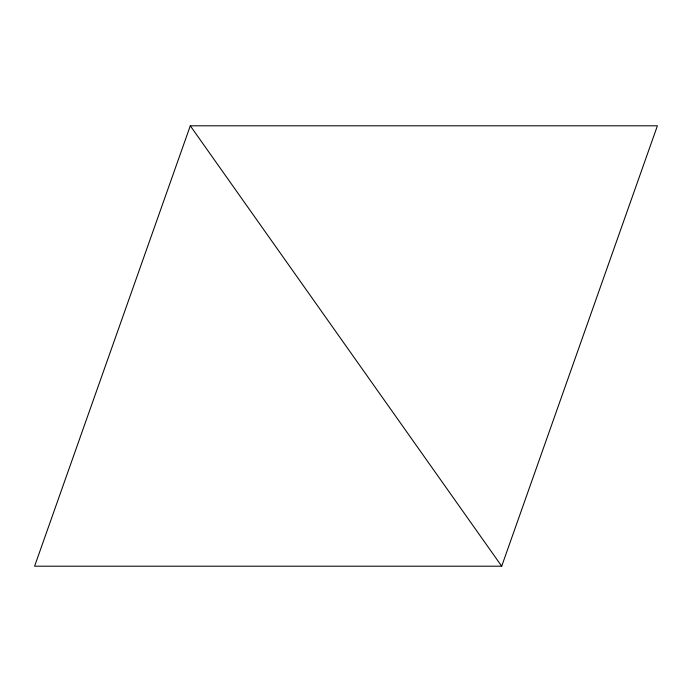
<?xml version="1.0" encoding="UTF-8"?>
<svg xmlns="http://www.w3.org/2000/svg" width="692" height="692" viewBox="0 0 692 692"><rect width="100%" height="100%" fill="white"/><g stroke="black" fill="none" stroke-linecap="round" stroke-linejoin="round"><path stroke-width="1.04" d="M190.3 125.806L34.6 566.194L501.7 566.194L657.4 125.806L190.3 125.806L501.7 566.194"/></g></svg>
